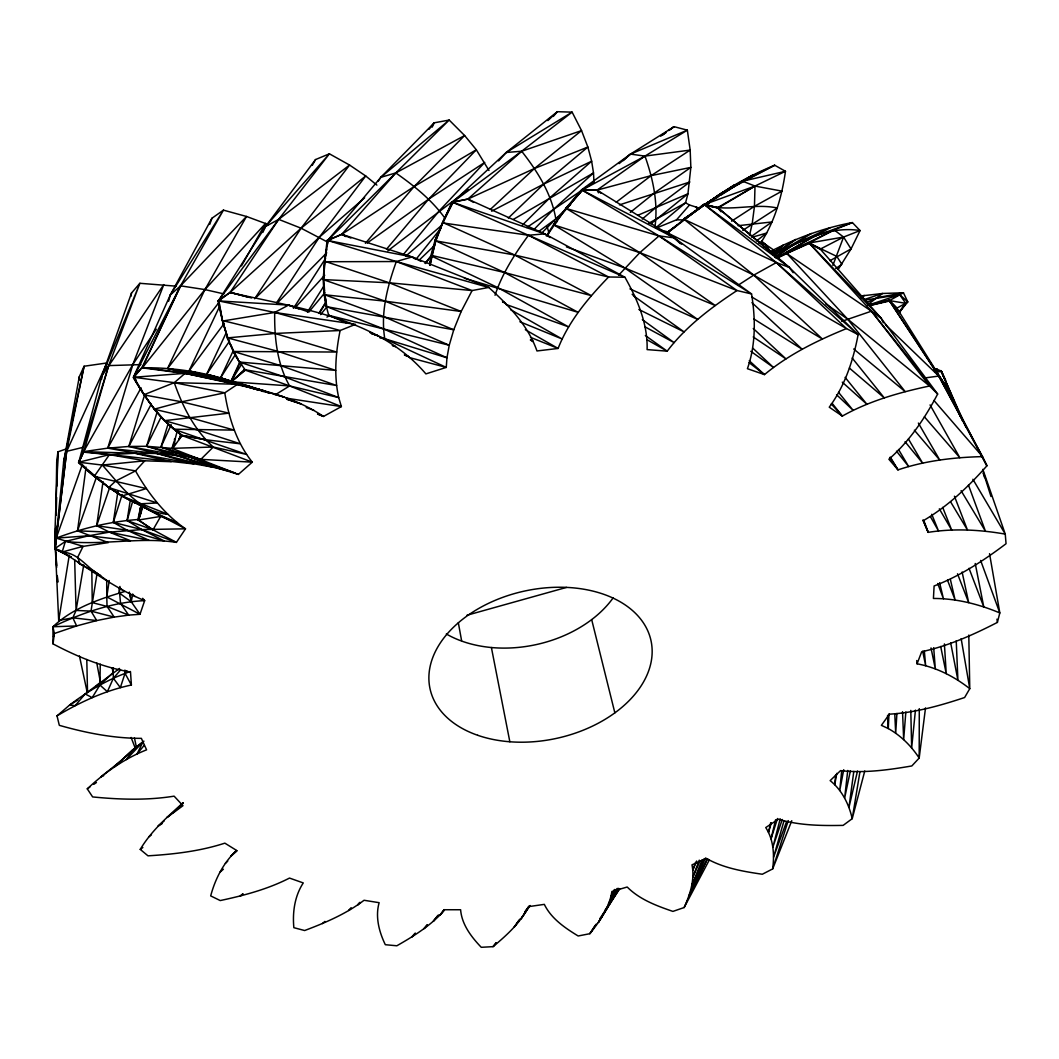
<?xml version="1.0" encoding="UTF-8"?>
<svg xmlns="http://www.w3.org/2000/svg" width="1059" height="1059" viewBox="0 0 1059 1059"><rect width="100%" height="100%" fill="white"/><g stroke="black" fill="none" stroke-linecap="round" stroke-linejoin="round"><path stroke-width="1.5" d="M119.151 587.944L120.554 603.392L128.682 615.12L139.987 614.286L144.673 600.638L142.661 598.309M919.291 708.67L919.186 758.059L911.825 765.948C888.355 769.972 864.356 773.295 840.542 770.621L830.15 780.615C841.931 790.04 848.947 804.165 852.217 818.673L843.123 825.385C821.453 825.782 799.28 825.57 778.378 819.203L765.75 827.569C773.652 839.708 774.473 854.917 772.673 868.909L762.308 874.244C743.114 871.425 723.297 868.115 706.247 858.333L691.99 864.859C695.022 879.486 690.097 894.312 684.14 907.537L672.902 911.402C656.606 905.816 639.583 899.515 627.206 887.018L611.89 891.493C609.415 907.523 599.712 921.251 589.876 933.694L578.161 935.984C565.016 927.962 551.236 918.656 544.326 904.373L528.507 906.65C520.459 922.826 506.731 935.243 493.057 946.653L481.249 947.302C471.361 936.95 461.764 924.533 460.612 909.747L444.846 909.734C431.635 925.023 414.228 935.865 396.834 945.78L385.317 944.707C379.096 931.827 375.111 916.829 379.135 902.692L364.044 900.269C346.267 913.864 325.444 922.693 304.635 930.53L293.859 927.684C292.39 912.315 294.667 896.033 303.271 882.928L289.504 878.07C267.795 889.203 243.994 895.49 220.246 900.56L210.688 895.901C215.215 878.864 223.608 862.542 236.567 850.417L224.852 843.149C200.045 851.237 173.928 854.242 147.982 855.831L140.238 849.397C151.053 831.209 167.044 817.177 182.572 803.146M156.295 329.203L132.865 364.442L83.608 451.637L78.591 462.201L102.313 465.073L135.512 470.898C148.088 493.242 164.238 514.131 185.497 528.825L176.403 542.393L153.012 529.804L138.61 520.022L141.191 512.172L140.675 505.024M55.597 528.044L55.293 546.179L56.696 567.399M55.823 514.873L56.696 462.134L57.901 451.849L65.698 449.109M55.611 534.795L55.293 546.179L54.79 536.185L57.901 451.849L56.961 486.002M56.153 515.27L56.643 497.386M704.5 205.314C725.878 188.687 749.693 175.542 774.685 165.23L785.474 171.293L755.001 186.066L754.458 206.293L752.208 223.674L749.52 235.283M67.405 554.956L54.975 548.469L56.22 538.118C82.628 528.097 110.507 521.452 138.597 519.479L140.437 507.817L142.343 505.752L138.61 520.022L160.703 516.408L177.396 522.802L151.252 511.153L124.936 497.465L108.706 487.537L87.103 469.15M323.908 277.471L324.636 261.216L326.596 249.077M346.028 322.73L328.767 315.37C321.314 291.093 324.067 265.081 327.165 240.287L341.739 234.343L414.201 186.477L476.312 149.769L488.993 170.499M888.978 713.885L888.276 728.552C900.891 735.595 911.296 746.026 919.186 758.059L925.513 707.889M896.907 713.475L895.702 733.199L894.762 713.7M169.599 815.43L167.031 817.455L182.982 805.687L174.113 796.156C147.175 800.485 119.68 799.611 92.623 796.924L87.275 788.849C104.629 772.62 124.393 758.588 146.592 749.838L141.363 738.348C113.525 738.414 86.004 732.921 59.317 725.336L57.027 715.871C80.14 702.104 104.947 690.574 131.395 685.014L130.509 672.028C103.252 667.369 77.373 656.818 53.043 643.898L52.95 626.756C72.303 608.237 99.361 598.944 124.79 591.504M101.651 379.148L101.916 375.879L131.515 293.025L139.881 283.296L176.376 286.195M905.842 711.966L903.671 739.566L902.533 711.688M317.938 414.162L323.524 416.439L341.369 406.577L338.708 397.575L285.017 377.07L239.427 362.059C227.804 343.487 222.231 322.055 217.995 300.782L230.121 292.416C298.281 308.381 377.613 317.316 425.89 373.893L446.263 367.407L446.951 357.796L383.504 328.859L326.185 306.448L324.107 294.534L323.154 279.576L324.636 261.216L389.288 282.806L461.168 311.492L472.102 290.55L488.742 287.452C508.572 305.177 528.017 325.351 536.966 350.966L558.106 348.437C568.829 320.93 588.314 297.989 608.594 276.995L624.903 277.22C637.372 299.247 647.87 323.816 647.102 349.602L667.21 351.164C685.994 326.384 711.238 307.481 737.011 290.537L751.546 293.939C755.596 318.719 755.848 344.757 747.416 368.704L764.479 374.608C788.743 354.421 817.429 340.442 846.485 328.581L858.121 334.631C853.289 360.312 844.883 385.939 829.25 407.186L842.355 416.068C869.333 400.924 899.435 392.399 929.55 386.006L937.652 394.041C924.997 418.12 909.509 441.219 888.885 459.235L898.006 469.878C925.182 460.691 953.974 457.316 982.553 456.614L986.909 465.801C968.442 486.677 947.937 506.215 923.779 520.393L928.2 532.346C953.749 528.295 979.866 529.659 1005.256 534.107L1006.05 543.717C983.824 560.502 960.209 575.95 934.104 585.984L933.429 598.467C956.29 598.414 978.82 604.159 999.815 612.936L997.393 622.401C973.327 634.778 948.295 646.016 921.714 651.709L917.068 663.808C936.421 667.382 954.371 676.595 969.766 688.681L964.617 697.524C940.246 705.625 915.188 712.707 889.428 714.163L881.379 725.336L888.276 728.552L887.588 715.341M835.644 775.029L834.757 784.719L836.769 773.361M63.99 465.086L63.646 461.83L84.085 366.242L79.319 376.66L63.646 461.83L55.108 547.847L66.677 451.333L84.085 366.242L106.959 362.959L105.913 367.738M841.706 770.767L839.747 790.464L843.732 769.708M915.439 710.126L911.667 747.813L910.78 710.417M106.959 362.959L66.677 451.333L54.962 549.012L71.072 557.087L55.055 548.509L65.354 541.427L88.691 535.775L109.434 532.134L141.787 529.579L185.497 528.825L143.111 506.454L138.597 519.479M847.743 770.462L844.645 798.009L850.417 770.687M654.925 227.142C658.341 203.076 652.979 178.733 644.971 156.097L630.476 154.111L581.563 189.773L566.075 207.988L547.331 235.217M53.043 643.898L54.34 633.507L52.95 626.756C81.728 613.068 112.572 602.081 144.673 600.638C115.034 588.46 89.26 568.802 62.177 552.017L65.354 541.427C102.392 545.676 139.497 536.728 176.403 542.393L141.787 529.579L113.287 522.391L117.973 491.376M119.971 586.434L119.151 592.908L131.197 601.697L139.987 614.286L106.774 596.879L106.707 580.464M86.07 467.138L77.519 530.837L108.309 542.605L83.079 546.378L62.177 552.017C78.988 552.944 87.169 568.59 100.684 575.514M853.792 771.455L848.961 807.408L857.512 771.031M103.027 481.633L96.66 525.674L109.434 532.134L130.416 540.699L88.691 535.775L56.22 538.118L82.39 464.358M109.236 580.531L106.774 596.879L107.052 606.423L114.187 617.106L128.682 615.12L107.052 606.423L92.252 602.624L91.815 569.954M130.35 499.676L127.12 520.565L141.787 529.579L164.251 540.937L127.199 530.241L96.66 525.674L109.832 487.074M137.088 503.713L142.369 506.281L140.437 507.817L137.882 519.863L153.012 529.804L160.703 516.408L143.627 506.983M430.033 265.2L431.582 255.404L429.544 263.453M97.084 573.343L91.008 611.109L96.713 620.574L76.632 625.935L72.819 617.807L76.063 610.434L91.008 611.109L114.187 617.106L96.713 620.574L72.819 617.807L58.695 620.495L69.272 555.194M327.337 244.523L328.078 239.969L380.843 177.316L434.216 122.818L449.188 120.064L464.623 135.526L476.312 149.769L428.564 199.224L386.469 249.262M859.934 771.826L852.217 818.673L864.766 771.005M83.74 564.884L76.063 610.434L74.673 559.986M430.047 265.372L435.818 240.155L434.997 240.499L430.841 255.722L497.717 287.558L568.59 326.887L505.712 304.317M130.959 296.268L131.515 293.025M429.994 264.71L431.582 255.404L504.587 272.534L591.319 295.62L514.661 255.02L442.636 222.416L452.1 202.017L467.853 199.092L534.451 168.5L587.864 147.042L581.537 130.601L572.125 112.135L557.365 111.698L506.255 152.47L453.067 201.898L442.636 222.416L434.997 240.499L504.587 272.534L578.135 312.352L464.411 278.239M177.157 431.37L172.604 448.592L238.381 474.406L252.28 462.161C236.448 442.384 228.665 417.511 224.786 392.81L237.587 384.258C267.437 390.956 297.831 399.23 323.524 416.439L317.488 413.95M129.344 592.047L131.197 601.697L132.759 594.258M140.304 511.497L141.191 511.55M770.661 822.79L768.503 832.348L771.323 823.002M775.638 819.679L771.031 838.847L777.505 818.514M58.695 620.495L54.79 536.185L57.61 525.158M780.218 818.792L772.885 847.121L782.257 819.494M53.493 636.75L54.34 633.507L76.632 625.935L52.95 626.756M168.619 301.272L170.287 294.971L211.919 218.26L223.436 210.132L246.509 216.473L268.43 224.587M101.916 375.879L78.948 461.565L108.667 365.607L139.881 283.296L101.916 375.879L163.801 284.606L132.865 364.442L107.753 448.142L83.608 451.637L78.591 462.73L94.238 476.365L105.913 484.89M431.622 256.093L435.818 240.87L442.741 222.919L452.206 202.521L467.853 199.092L521.677 151.238L572.125 112.135L506.255 152.47L498.577 160.915M432.006 253.882L435.818 240.155L435.818 240.87L514.661 255.02L608.594 276.995L528.481 235.244L442.741 222.919L434.997 240.499M784.017 820.738L773.586 857.141L786.519 821.758M63.646 461.83L66.677 451.333L82.576 447.454M132.56 501.741L127.12 520.565L153.012 529.804M144.659 394.663L128.801 446.474L107.753 448.142L141.099 387.819M173.782 442.331L171.929 448.354L146.566 446.276L128.801 446.474L151.185 404.26M157.209 411.819L146.566 446.276L238.381 474.406M168.235 423.507L160.968 447.044L234.966 472.976M161.153 416.968L146.566 446.276L200.839 459.354L252.28 462.161L181.618 435.381L173.544 428.577C156.666 414.678 144.103 396.092 133.421 377.203L170.287 294.971L223.436 210.132L180.56 285.837L142.197 367.301L133.434 377.732C144.501 396.529 157.195 414.824 173.663 429.213L246.562 454.417L213.283 447.017L171.929 448.354L172.604 448.592L178.971 439.697L180.679 434.19M122.209 494.487L113.287 522.391L127.199 530.241L149.094 540.315L109.434 532.134L77.519 530.837L96.66 476.59M788.267 820.606L772.673 868.909L791.775 820.699M495.043 295.289C502.191 273.328 514.965 253.776 528.481 235.244L544.71 233.88L624.903 277.22L452.1 202.017M695.551 862.436L692.824 870.088L696.65 861.007M209.695 224.429L211.919 218.26M699.258 860.16L692.89 877.024L700.052 860.742M436.387 238.672L442.636 222.416M702.077 860.014L691.765 885.615L704.156 858.942M705.479 858.094L688.959 895.821L707.253 858.796M832.877 265.385L843.586 237.057L860.067 230.558L852.376 222.575C823.703 227.844 796.249 238.156 770.475 251.446L766.014 245.172L761.765 241.32C775.148 220.272 781.992 195.796 785.474 171.293L742.624 181.208L721.245 193.4L698.516 209.007M269.899 393.379C229.168 377.097 185.206 373.483 142.197 367.301L142.29 367.844C172.101 367.208 204.546 372.159 231.577 381.28L239.771 363.224M171.187 424.685L160.968 447.044L200.839 459.354L213.283 447.017C194.366 429.901 182.519 406.484 174.285 382.67L133.421 377.203M262.804 232.477L265.544 226.507L315.556 159.552L329.402 153.807L349.576 165.058L365.726 175.979L376.872 185.1M241.426 385.066L230.862 381.372L239.744 362.191M236.038 384.457L263.095 390.374L210.688 376.911L142.29 367.844L180.56 285.837L246.509 216.473L204.903 289.584L167.574 368.479L232.225 381.465L284.222 397.085L273.275 394.08M233.179 350.886L220.563 377.851L240.658 384.841M226.044 333.135L206.637 374.224L241.227 384.814M219.795 306.038L189.018 370.928L249.659 386.535L263.228 391.552M432.165 127.133L434.216 122.818L429.133 129.211M108.547 486.849L121.6 495.956L135.764 503.078C114.425 493.137 95.575 478.708 78.869 462.227L83.674 452.153L108.667 365.607L140.913 364.6M707.611 858.756L684.14 907.537L709.331 859.908M614.485 889.494L610.858 896.933L614.776 889.653M143.931 741.168L132.666 749.944L114.015 767.193L132.666 749.944L143.071 741.777L137.074 753.902L144.236 745.337M442.741 222.919L452.987 202.415L544.71 233.88L550.084 237.587M136.32 380.671L134.003 376.62L180.56 285.837L204.903 289.584L223.82 293.886M615.994 889.467L608.515 903.962L617.265 888.369M617.238 889.308L604.49 912.514L618.668 888.461M241.492 265.888L265.65 223.33L204.903 289.584L142.29 367.844M312.299 165.297L315.556 159.552M230.862 381.372L241.598 364.283M618.535 888.488L598.388 922.482L618.959 889.481M319.288 313.438L326.172 302.212M166.965 422.74L181.618 435.381L178.971 439.697L181.989 435.514L205.856 439.776L240.353 443.814L198.059 430.153L164.171 420.542L154.124 409.211L144.024 394.186M529.076 906.491L520.975 918.908L530.122 905.498M318.772 313.398L325.762 302.186M546.378 236.011L553.698 224.362L581.722 190.263L597.064 190.117L651.139 175.635L690.852 167.388L690.177 150.074L687.344 130.164L674.067 126.67L630.476 154.111L619.105 163.629M307.428 312.021L324.173 285.586M218.763 300.306L265.544 226.507L329.402 153.807L278.689 219.372L218.763 300.306L219.623 304.979M235.442 354.474L220.563 377.851L258.648 390.083M293.449 308.328L325.629 258.29M595.224 925.42L589.876 933.694L596.217 924.136M605.02 910.25L606.807 907.497M608.581 904.73L612.155 899.21M613.929 896.457L618.39 889.56M276.545 302.848L319.368 237.163L365.726 175.979L301.1 228.215L230.121 292.416L218.035 301.299M254.69 298.757L301.1 228.215L349.576 165.058L278.689 219.372L265.544 226.507M599.844 918.669L619.78 888.607M247.462 296.957L230.121 292.416L278.689 219.372L301.1 228.215L327.178 241.862M378.116 181.38L380.843 177.316L449.188 120.064L328.078 239.969M899.422 312.683L905.736 303.311L907.788 301.921L903.446 292.787L882.597 293.475L861.099 295.964M121.6 495.956L167.838 514.29C138.888 512.172 120.236 484.85 102.313 465.073L144.779 460.797L171.227 461.711L134.837 453.252L83.608 451.637L193.81 463.961L156.838 453.464L107.753 448.142L212.343 467.112L175.159 454.893L128.801 446.474L226.97 470.62L189.826 456.998L156.838 453.464L134.837 453.252L109.421 454.642L94.238 476.365L78.591 462.201M228.929 342.031L206.637 374.224L249.659 386.535M179.236 438.823L181.618 435.381M518.923 920.364L514.211 927.088L519.929 919.08M524.589 912.302L527.408 908.265M838.291 269.277L851.026 248.944L860.067 230.558C829.171 225.593 800.697 241.373 773.904 254.637M524.695 912.408L529.46 905.736M126.868 670.837L125.028 673.352L120.342 687.622L113.366 678.25L113.009 667.766M224.336 323.233L189.018 370.928L232.225 381.465L258.82 390.136M444.158 909.628L440.2 914.857L444.184 909.681M541.599 233.165L566.115 208.649M899.144 311.823L905.736 303.311L899.66 294.627L864.674 300.187M218.286 303.364L167.574 368.479L210.688 376.911L259.19 390.215M425.334 263.545L431.317 255.854M425.162 263.241L431.212 255.682M437.46 916.101L433.343 921.251L438.426 914.936M496.128 942.828L493.057 946.653L496.168 942.867M415.988 259.309L440.729 228.492M320.599 314.602L326.741 307.07M403.598 254.213L439.313 210.794L484.731 162.424L428.564 199.224L367.274 242.935M309.268 311.465L324.888 292.694M899.581 311.756L907.788 301.921L899.66 294.627L869.214 304.807M618.549 275.3L639.821 252.651L659.016 235.932L674.226 237.838L751.546 293.939L659.016 235.932L581.563 189.773M427.134 924.957L423.997 928.677L427.24 924.917M119.561 668.454L85.117 693.936L75.229 705.612L69.563 705.095L57.027 715.871M365.395 243.318L414.201 186.477L464.623 135.526L395.788 172.935L380.843 177.316M553.301 116.437L557.365 111.698L547.874 120.607M120.62 669.897L113.366 678.25L107.369 691.712L99.903 685.027L100.274 664.125M656.209 228.082L676.569 219.795L689.502 204.996L699.999 208.319M118.476 763.936L121.732 760.216L100.817 776.922L103.689 775.678M134.003 376.62L142.197 367.301M327.231 240.803L341.739 234.343L395.788 172.935C414.095 185.749 431.887 200.005 445.018 218.3M415.154 933.257L411.885 936.924L415.274 933.323M231.617 381.809L244.311 369.604L245.291 369.644L231.577 381.28M581.404 191.057L566.221 208.491L639.821 252.651L715.182 305.469L624.717 267.94L566.393 246.866M239.334 361.41L245.344 370.173L289.61 385.926L341.369 406.577L286.115 398.131M295.157 307.679L324.716 275.221M143.071 741.777L126.273 759.568L132.666 749.944L135.42 748.567M534.146 229.326L553.738 209.179L593.503 172.935L591.65 161.206L587.864 147.042L543.677 184.107L508.32 218.048M861.232 298.453L864.223 295.408L861.271 296.811M277.074 303.245L326.754 252.81M522.418 225.064L549.912 197.742L591.65 161.206L543.677 184.107L491.614 211.178M236.647 850.523L230.981 856.109L237.004 850.933M419.007 260.289L433.091 246.826M567.28 207.551L570.761 204.228M255.894 297.619L319.368 237.163L364.653 197.808M225.355 863.35L227.738 861.126M108.706 487.537L115.683 481.051L135.512 470.898L144.779 460.797L109.421 454.642L83.674 452.153M490.343 209.417L534.451 168.5L581.537 130.601L521.677 151.238L506.255 152.47M629.946 288.882L697.616 319.381L624.717 267.94L553.844 224.865L557.286 221.066M95.76 686.55L100.433 682.261L96.779 663.013M623.235 160.637L630.476 154.111L687.344 130.164L644.971 156.097L582.503 189.839L597.064 190.117L674.226 237.838L680.182 243.557M650.928 223.793L687.94 193.81L690.852 167.388L654.621 192.804L630.277 212.382M170.287 294.971L180.56 285.837M219.756 872.431L223.383 869.214M553.698 224.362L557.405 221.106M322.426 923.567L324.888 921.409M771.786 252.174L774.023 250.242L761.395 241.624L758.668 242.988M242.789 893.836L240.3 895.98L242.948 894.087M405.623 256.252L441.907 225.09M706.988 203.963L720.398 193.823L710.179 201.687M642.27 219.054L655.945 207.445L689.886 181.976L619.409 204.903M164.171 820.91L158.043 826.099L162.053 823.703M761.765 241.32L763.857 247.382M568.604 205.883L566.075 207.988L569.835 204.943M655.971 227.659L685.557 202.825L687.94 193.81L637.809 215.308M233.073 380.194L245.344 370.173L244.311 369.604M771.945 254.16L783.25 245.198L771.879 253.789M172.167 813.405L174.722 811.379M539.137 231.14L561.336 214.898M387.859 250.771L468.131 189.574M774.023 255.087L795.653 239.466L772.567 254.756M148.935 836.756L151.463 834.783M756.47 240.936L766.69 233.033L751.824 237.335M616.219 202.216L651.139 175.635L690.177 150.074L644.971 156.097L597.064 190.117L598.507 192.831M774.023 255.034L811.313 233.47L774.791 257.006M677.747 224.614L667.369 232.424L681.586 244.166M686.841 217.783L692.03 213.878M742.783 230.385L777.306 208.001C752.975 202.759 727.692 212.766 704.01 204.639L667.541 232.914L753.756 275.115L846.485 328.581L776.353 262.566L703.825 204.149L667.369 232.424L673.934 227.659M453.067 201.898L521.677 151.238C537.217 170.976 551.17 193.122 555.71 218.207L558.94 218.273M662.404 135.155L666.283 132.322M668.878 130.442L674.067 126.67L668.706 130.469M867.44 304.913L882.597 293.475L864.343 299.485M706.79 203.871L721.245 193.4L752.989 174.973L724.833 192.182M130.442 671.499C108.336 678.938 88.082 691.05 69.563 705.095L77.876 699.986M140.238 849.397L142.872 847.518M660.657 136.174L666.018 132.375M752.062 297.155L822.327 338.959L753.756 275.115L684.114 219.345L776.353 262.566L858.121 334.631L789.259 267.397L717.698 207.604L704.685 204.837L684.114 219.345L704.645 204.413L742.624 181.208L774.685 165.23L747.244 179.699M775.148 257.337L792.251 245.344L830.282 227.685L775.81 257.946M751.427 236.382L772.024 221.953L738.083 225.699M707.121 203.924L711.092 201.17M716.374 197.503L734.893 184.663L703.719 205.102L720.61 194.763M835.683 268.562L841.839 264.3L836.875 256.463L808.904 243.04L777.928 257.734M87.275 788.849L89.896 787.036M93.827 784.335L96.448 782.522M695.922 210.675L683.929 218.856L694.85 211.853M702.594 206.134L721.245 193.4L744.358 181.221M526.786 227.5L593.98 182.108L593.503 172.935L513.39 219.372M326.185 306.448L326.265 303.059M731.584 221.172L754.458 206.293L781.979 191.123L755.001 186.066L742.624 181.208L720.782 195.213M737.845 285.4L753.756 275.115L776.353 262.566L789.259 267.397L793.151 272.706M707.134 203.977L709.861 202.216M715.328 198.721L718.055 196.974M275.856 394.438L289.61 385.926L338.708 397.575C333.731 375.468 335.743 352.541 340.111 330.514L355.52 324.345L274.705 312.445L217.995 300.782M829.991 260.699L851.026 248.944L843.586 237.057L834.135 229.909L777.849 257.549M755.001 186.066L717.698 207.604L704.645 204.413L717.896 208.146L755.001 186.066L704.01 204.639M888.978 300.094L938.751 376.051L986.909 465.801L944.932 384.761L896.854 308.116L888.978 300.094L869.214 305.058L889.414 300.61L903.446 292.787L877.527 297.579L867.189 302.305M648.69 223.277L685.557 202.825L689.502 204.996M326.927 317.091L329.693 315.622L328.767 315.37L449.241 345.234L446.951 357.796L384.788 338.761L369.763 332.433M808.679 242.551L871.425 311.187L937.652 394.041L881.194 318.335L819.891 248.653L808.679 242.551L786.347 252.916L809.328 242.961L834.135 229.909L852.376 222.575L811.459 237.468L786.347 252.916L847.557 319.024L905.193 391.618L853.7 348.993M809.328 242.961L843.586 237.057L820.103 249.196L809.42 243.371L786.559 253.405L871.425 311.187L881.194 318.335L883.338 322.77M841.786 321.354L871.425 311.187L929.55 386.006L847.557 319.024L825.835 303.933M121.825 496.036L146.341 488.583L94.238 476.365M466.94 615.253L566.486 587.414M154.124 409.211L181.658 401.811L224.786 392.81L174.285 382.67L143.693 394.848M869.439 305.548L889.203 300.571L897.066 308.646L889.56 300.994L869.492 305.601M78.869 462.227L109.421 454.642M933.945 369.71L937.162 369.207L941.266 371.232L962.631 421.098M924.851 377.957L938.751 376.051L944.932 384.761L945.806 387.898M164.555 420.661L228.81 413.169L181.658 401.811L144.13 394.928L133.884 377.269L185.1 373.337L237.587 384.258L174.285 382.67L185.1 373.337L232.848 383.768M220.193 308.09L222.469 320.533L227.645 337.887L275.062 333.453L340.111 330.514L274.705 312.445L222.509 321.049L218.644 300.915L288.577 305.098L308.91 312.061M934.316 369.392L937.162 369.207L934.064 369.009M934.885 371.021L941.041 370.65L965.874 426.936M935.256 371.841L941.464 371.603L945.608 380.353L941.279 371.14L935.123 371.51L938.155 371.338M227.063 337.728L233.51 351.482L336.616 352.038L275.062 333.453L222.469 320.533L227.116 335.65M676.569 219.795L683.134 219.954M173.663 429.213L234.224 430.113L189.786 417.564L154.535 409.317M323.154 279.576L389.288 282.806L472.102 290.55L396.318 261.533L327.165 240.287M233.232 381.915L289.61 385.926C276.968 363.753 274.307 337.53 274.705 312.445L288.577 305.098L298.876 308.937M889.414 300.61L905.736 303.311L896.854 308.116L898.019 311.2M244.788 369.697L336.603 385.542L280.873 365.673L233.51 351.482M205.856 439.776L181.301 435.183L181.989 435.514M379.969 337.861L384.788 338.761L446.263 367.407L409.793 357.677M133.196 502.204L140.635 503.793L157.301 502.972L108.468 487.458M137.882 519.863L138.61 520.022M659.519 229.843L669.036 232.159M230.121 292.416L251.618 297.963M227.645 337.887L277.312 351.191L335.65 370.385L239.427 362.059L232.954 351.323M262.328 391.075L270.151 393.22M247.502 386.747L255.365 389.156M346.055 236.634L341.739 234.343L412.083 256.94L488.742 287.452L396.318 261.533L324.716 261.732L327.959 240.539L412.083 256.94L420.847 261.282M553.844 224.865L639.821 252.651L737.011 290.537L659.016 235.932L566.221 208.491L582.476 190.316L674.226 237.838M286.976 399.322L301.047 403.916L287.029 399.177M371.497 333.559L377.745 335.624L371.484 333.479M233.152 382.339L240.843 384.986M323.869 279.828L385.238 301.18L453.755 329.786L449.241 345.234L383.543 316.522L324.107 294.534M132.984 502.098L135.764 503.078M56.22 538.118L83.079 546.378L77.823 557.034L79.941 564.116L93.999 571.092L109.196 582.159M392.412 345.472L395.457 346.611L392.439 345.419M306.236 407.503L313.914 410.349M530.48 337.344L558.106 348.437L525.343 329.733M341.739 234.343L350.86 238.023M404.432 354.977L409.026 356.843L404.538 354.871M519.89 321.751L562.104 338.986L510.61 309.691M502.509 301.855L505.527 303.178L502.615 301.736M544.71 233.88L467.853 199.092L473.572 202.401M638.855 309.466L684.048 331.877L633.388 295.713M553.579 220.974L556.346 222.364M85.117 693.936L92.199 697.616L99.903 685.027L113.048 672.637L112.201 667.766M56.431 549.25L70.966 557.021M530.413 340.045L533.299 341.594L530.506 339.873M644.971 326.834L674.053 342.573L642.336 319.619M59.41 550.177L66.571 554.069M647.142 339.793L667.21 351.164L645.341 335.518M143.111 506.454L151.252 511.153M753.756 318.918L802.14 349.218L751.93 302.636M175.741 430.973L181.274 434.653M753.201 336.961L785.95 358.869L753.267 328.502M632.157 294.283L634.844 296.136M414.651 258.753L412.083 256.94L396.318 261.533C387.541 286.062 380.406 312.564 384.788 338.761M750.805 351.31L773.467 367.46L752.962 348.305M704.685 204.837L789.259 267.397L717.698 207.604M749.07 362.575L764.479 374.608L749.242 360.722M597.064 190.117L600.916 193.228M761.58 241.465L766.014 245.172M119.376 587.48L123.003 590.538M849.397 368.069L884.239 397.853L852.164 358.008M842.276 382.153L866.897 404.26L845.095 377.361M77.545 561.919L79.941 564.116M82.443 464.822L84.773 466.979M836.557 394.716L853.13 410.323L838.556 392.373M885.377 324.61L938.751 376.051L982.553 456.614L933.932 400.448M132.64 594.298L134.956 596.574M809.42 243.371L881.194 318.335M831.262 403.969L842.355 416.068L832.189 403.4M717.896 208.146L721.139 211.826M924.375 416.796L959.811 457.687L930.054 404.909M914.354 430.192L939.717 459.977L918.365 423.071M905.061 441.722L922.614 463.101L908.437 439.008M896.496 451.16L908.648 466.529L898.522 449.493M889.56 300.994L944.932 384.761M889.864 457.422L898.006 469.878L890.394 457.25M961.069 490.674L985.439 531.208L968.469 485.101M950.678 501.979L967.449 529.977L954.437 496.194M972.89 479.277L1005.256 534.107L982.845 469.362M939.32 508.823L951.684 530.043L942.695 507.407M140.94 388.785L142.475 391.486M930.384 516.58L938.512 530.956L931.748 514.29M234.158 352.118L237.851 358.749M131.395 685.014L125.028 673.352L124.922 670.056M227.579 337.159L229.525 341.7M230.822 344.731L233.43 350.794M941.464 371.603L957.389 409.211M958.66 412.216L960.566 416.73M957.508 573.793L968.694 602.624L962.101 572.019M969.025 568.312L983.758 606.833L975.233 563.494M131.117 737.448L135.208 748.078M947.501 580.133L955.112 600.043L950.373 579.405M696.173 206.704L697.55 210.344M937.731 583.496L943.437 598.732L939.611 582.741M980.634 560.463L999.815 612.936L989.53 553.672M983.109 472.923L984.632 477.649M983.467 472.896L990.986 496.499M547.159 226.692L548.933 232.993M591.677 619.608L614.855 712.853M79.438 655.931L87.235 692.44M931.007 647.923L935.335 668.891L933.681 647.684M940.683 646.48L946.243 673.617L944.39 643.912M922.693 651.272L925.659 665.714L924.322 650.875M134.467 737.991L136.465 747.641M56.696 462.134L57.332 465.364M491.402 647.526L509.842 741.763M950.704 642.945L957.905 680.156L956.237 640.867M458.335 622.745L461.565 640.51M961.162 638.67L969.766 688.681L968.8 635.069M325.245 297.076L325.762 300.068M140.437 507.817L141.085 512.079M130.111 593.689L131.197 601.697M996.969 619.144L997.393 622.401M916.737 660.551L917.068 663.808M57.663 582.079L57.239 575.553L57.742 581.987M54.79 536.185L55.637 549.277M55.849 552.546L56.683 565.625M324.107 283.6L324.557 291.093M174.457 439.048L174.709 444.568M86.785 659.519L87.54 692.387M79.319 376.66L79.359 379.956M613.24 597.739A107.872 75.679 -12.3 0 1 446.329 633.984M461.168 311.492L453.755 329.786L326.847 306.7L324.795 294.786L385.238 301.18L461.168 311.492M359.888 902.44L357.73 904.902L359.888 902.493M351.045 908.053L348.821 910.488L351.111 908.119M183.207 802.947L175.344 810.757L183.167 803.093M709.265 202.004L706.79 204.069L709.265 202.004M928.2 532.346L923.038 520.194L928.2 532.346M477.715 735.29A113.075 75.374 -12.3 0 0 651.854 657.149A113.075 75.374 -12.3 0 0 491.998 601.724A113.075 75.374 -12.3 0 0 477.715 735.29"/></g></svg>
